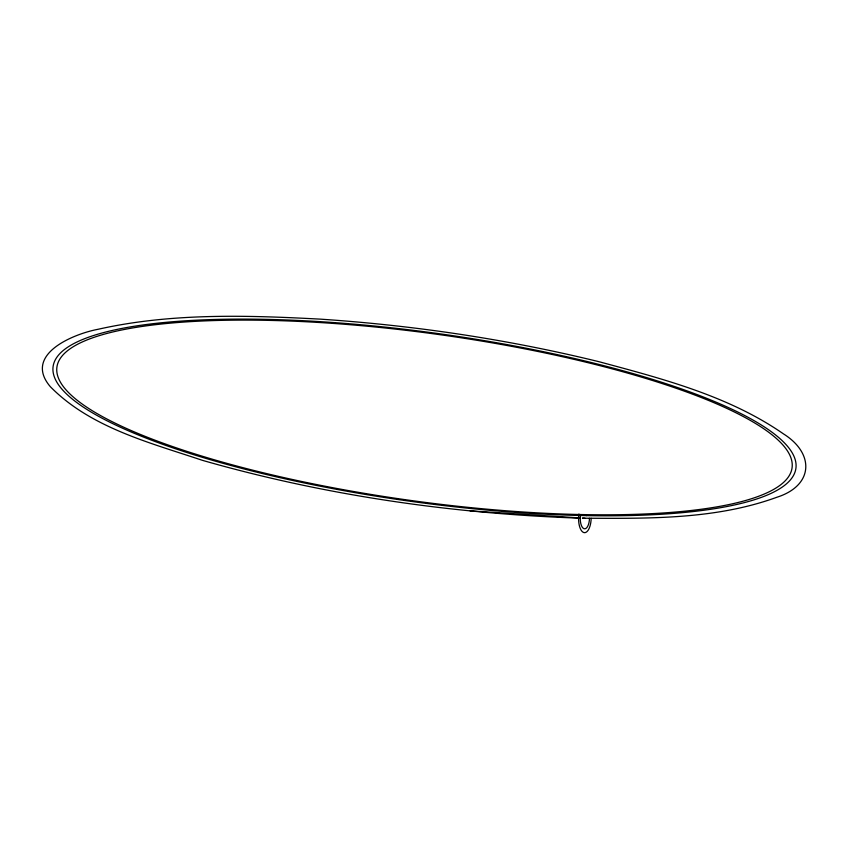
<?xml version="1.0" encoding="UTF-8"?>
<svg xmlns="http://www.w3.org/2000/svg" width="849" height="849" viewBox="0 0 849 849"><rect width="100%" height="100%" fill="white"/><g stroke="black" fill="none" stroke-linecap="round" stroke-linejoin="round"><path stroke-width="1.27" d="M578.997 518.123C451.838 513.709 324.796 495.381 202.391 460.328C149.445 442.562 90.652 427.694 50.324 386.688C22.827 354.468 73.492 333.88 98.219 329.253C170.893 312.91 246.231 315.202 320.137 319.128C413.994 325.4 507.437 339.26 598.821 361.663C662.453 378.771 728.527 395.804 783.383 433.828C814.902 453.504 813.575 485.628 776.835 497.27C714.985 519.8 647.575 518.495 582.647 518.219M470.091 510.875L579.793 517.932M582.435 518.102L585.078 518.272M589.482 518.293A10.559 4.606 -88.7 0 1 583.953 528.683A10.559 4.606 -88.7 0 1 580.567 514.972M591.159 518.304A14.412 6.283 -88.7 0 1 583.666 532.503A14.412 6.283 -88.7 0 1 578.954 514.016M584.494 514.611L578.689 514.494A371.013 84.093 7.8 0 1 58.072 362.672A371.013 84.093 7.8 0 1 633.046 374.653A371.013 84.093 7.8 0 1 584.494 514.611M586.351 515.63L574.582 515.354A374.876 84.964 7.8 0 1 54.633 361.207A374.876 84.964 7.8 0 1 636.803 374.674A374.876 84.964 7.8 0 1 586.351 515.63"/></g></svg>
